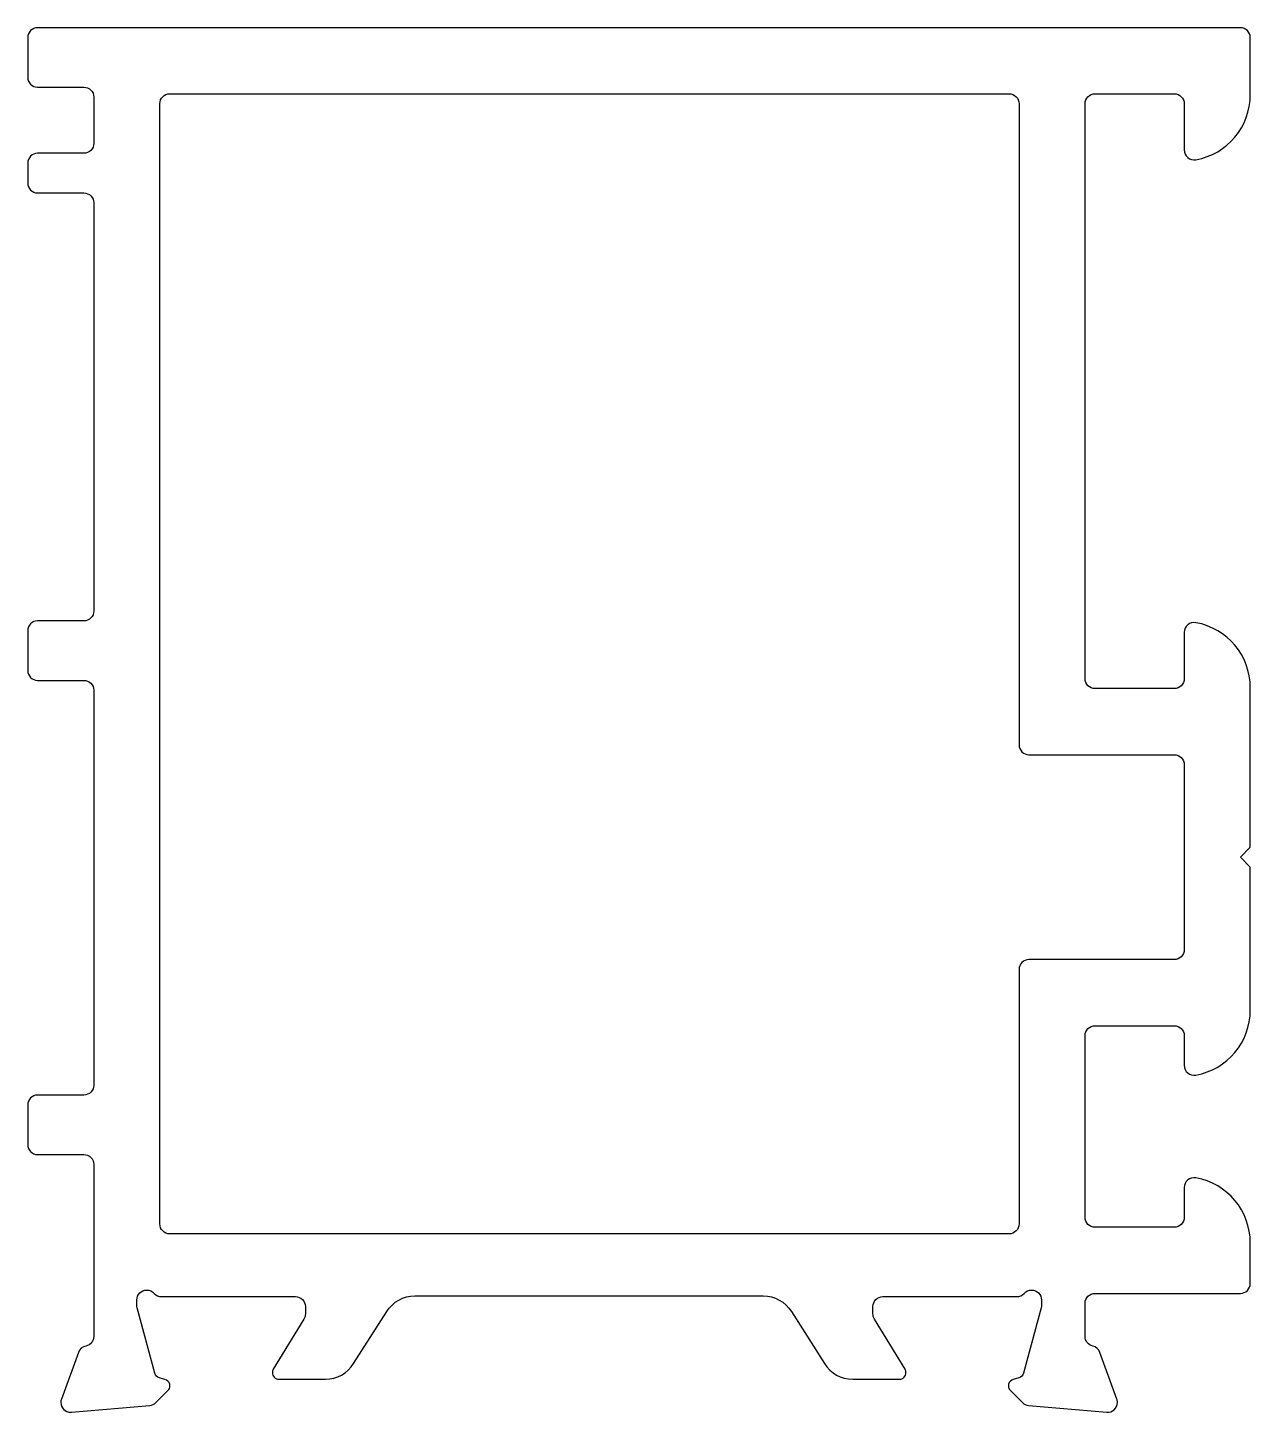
# Model space of a CAD drawing. Extents: x 346.4 to 383.4, y 695.9 to 737.8.
import ezdxf

# ---------------------------------------------------------------- set-up
doc = ezdxf.new("R2010")
doc.units = 0
doc.layers.get('0').update_dxf_attribs({"linetype": 'CONTINUOUS'})

msp = doc.modelspace()

# ---------------------------------------------------------------- linework, layer by layer
at = {"color": 0}
msp.add_lwpolyline([(378.642, 697.89, -0.349872), (378.409, 698.183), (378.409, 699.187, -0.414214), (378.709, 699.487), (383.109, 699.487, 0.414214), (383.409, 699.787), (383.409, 701.013, 0.363159), (381.762, 702.982, 0.467467), (381.409, 702.687), (381.409, 701.787, -0.414214), (381.109, 701.487), (378.709, 701.487, -0.414214), (378.409, 701.787), (378.409, 707.287, -0.414214), (378.709, 707.587), (381.109, 707.587, -0.414214), (381.409, 707.287), (381.409, 706.387, 0.467306), (381.762, 706.092, 0.363159), (383.409, 708.06), (383.409, 712.387), (383.109, 712.687), (383.409, 712.987), (383.409, 717.814, 0.363159), (381.762, 719.782, 0.47173), (381.409, 719.487), (381.409, 718.087, -0.414214), (381.109, 717.787), (378.709, 717.787, -0.414214), (378.409, 718.087), (378.409, 735.487, -0.414214), (378.709, 735.787), (381.109, 735.787, -0.414214), (381.409, 735.487), (381.409, 734.087, 0.467383), (381.762, 733.792, 0.363159), (383.409, 735.76), (383.409, 737.487, 0.414214), (383.109, 737.787), (346.709, 737.787, 0.414214), (346.409, 737.487), (346.409, 736.287, 0.414214), (346.709, 735.987), (348.109, 735.987, -0.414214), (348.409, 735.687), (348.409, 734.287, -0.414214), (348.109, 733.987), (346.709, 733.987, 0.414214), (346.409, 733.687), (346.409, 733.087, 0.414214), (346.709, 732.787), (348.109, 732.787, -0.414214), (348.409, 732.487), (348.409, 720.137, -0.414214), (348.109, 719.837), (346.709, 719.837, 0.414214), (346.409, 719.537), (346.409, 718.337, 0.414214), (346.709, 718.037), (348.109, 718.037, -0.414214), (348.409, 717.737), (348.409, 705.787, -0.414214), (348.109, 705.487), (346.709, 705.487, 0.414214), (346.409, 705.187), (346.409, 703.987, 0.414214), (346.709, 703.687), (348.109, 703.687, -0.414214), (348.409, 703.387), (348.409, 698.186, -0.357751), (348.168, 697.892, 0.26206), (347.944, 697.701), (347.43, 696.288, 0.091642), (347.413, 696.187, 0.414214), (347.713, 695.887, 0.02182), (347.739, 695.888), (350.104, 696.095, 0.176327), (350.29, 696.182), (350.654, 696.546, 0.198912), (350.713, 696.687, 0.065543), (350.706, 696.739, 0.267949), (350.564, 696.88), (350.395, 696.926, -0.267949), (350.254, 697.067), (349.723, 699.049, -0.065543), (349.713, 699.127), (349.713, 699.287, -0.414214), (350.013, 699.587, -0.213422), (350.236, 699.487, 0.213422), (350.46, 699.387), (354.513, 699.387, -0.414214), (354.813, 699.087), (354.813, 698.866, -0.137852), (354.769, 698.71), (353.842, 697.191, 0.137852), (353.813, 697.087, 0.414214), (354.013, 696.887), (355.419, 696.887, 0.261413), (356.272, 697.366), (357.275, 698.933, -0.261413), (358.128, 699.412), (368.666, 699.412, -0.261413), (369.52, 698.933), (370.522, 697.366, 0.261413), (371.376, 696.887), (372.789, 696.887, 0.414214), (372.989, 697.087, 0.137852), (372.96, 697.191), (372.033, 698.71, -0.137852), (371.989, 698.866), (371.989, 699.087, -0.415222), (372.289, 699.387), (376.342, 699.387, 0.213422), (376.565, 699.487, -0.213422), (376.789, 699.587, -0.414214), (377.089, 699.287), (377.089, 699.127, -0.065543), (377.079, 699.049), (376.548, 697.067, -0.267949), (376.406, 696.926), (376.237, 696.88, 0.267949), (376.096, 696.739, 0.065543), (376.089, 696.687, 0.198912), (376.147, 696.546), (376.511, 696.182, 0.176327), (376.697, 696.095), (379.063, 695.888, 0.44007), (379.389, 696.187, 0.091642), (379.371, 696.288), (378.857, 697.701, 0.25459), (378.642, 697.89)], format="xyb", dxfattribs=at)
msp.add_lwpolyline([(376.709, 715.787), (381.109, 715.787, -0.414214), (381.409, 715.487), (381.409, 709.887, -0.414214), (381.109, 709.587), (376.709, 709.587, 0.414214), (376.409, 709.287), (376.409, 701.587, -0.414214), (376.109, 701.287), (350.709, 701.287, -0.414214), (350.409, 701.587), (350.409, 735.487, -0.414214), (350.709, 735.787), (376.109, 735.787, -0.414214), (376.409, 735.487), (376.409, 716.087, 0.414214)], format="xyb", close=True, dxfattribs=at)

doc.saveas('drawing.dxf')
